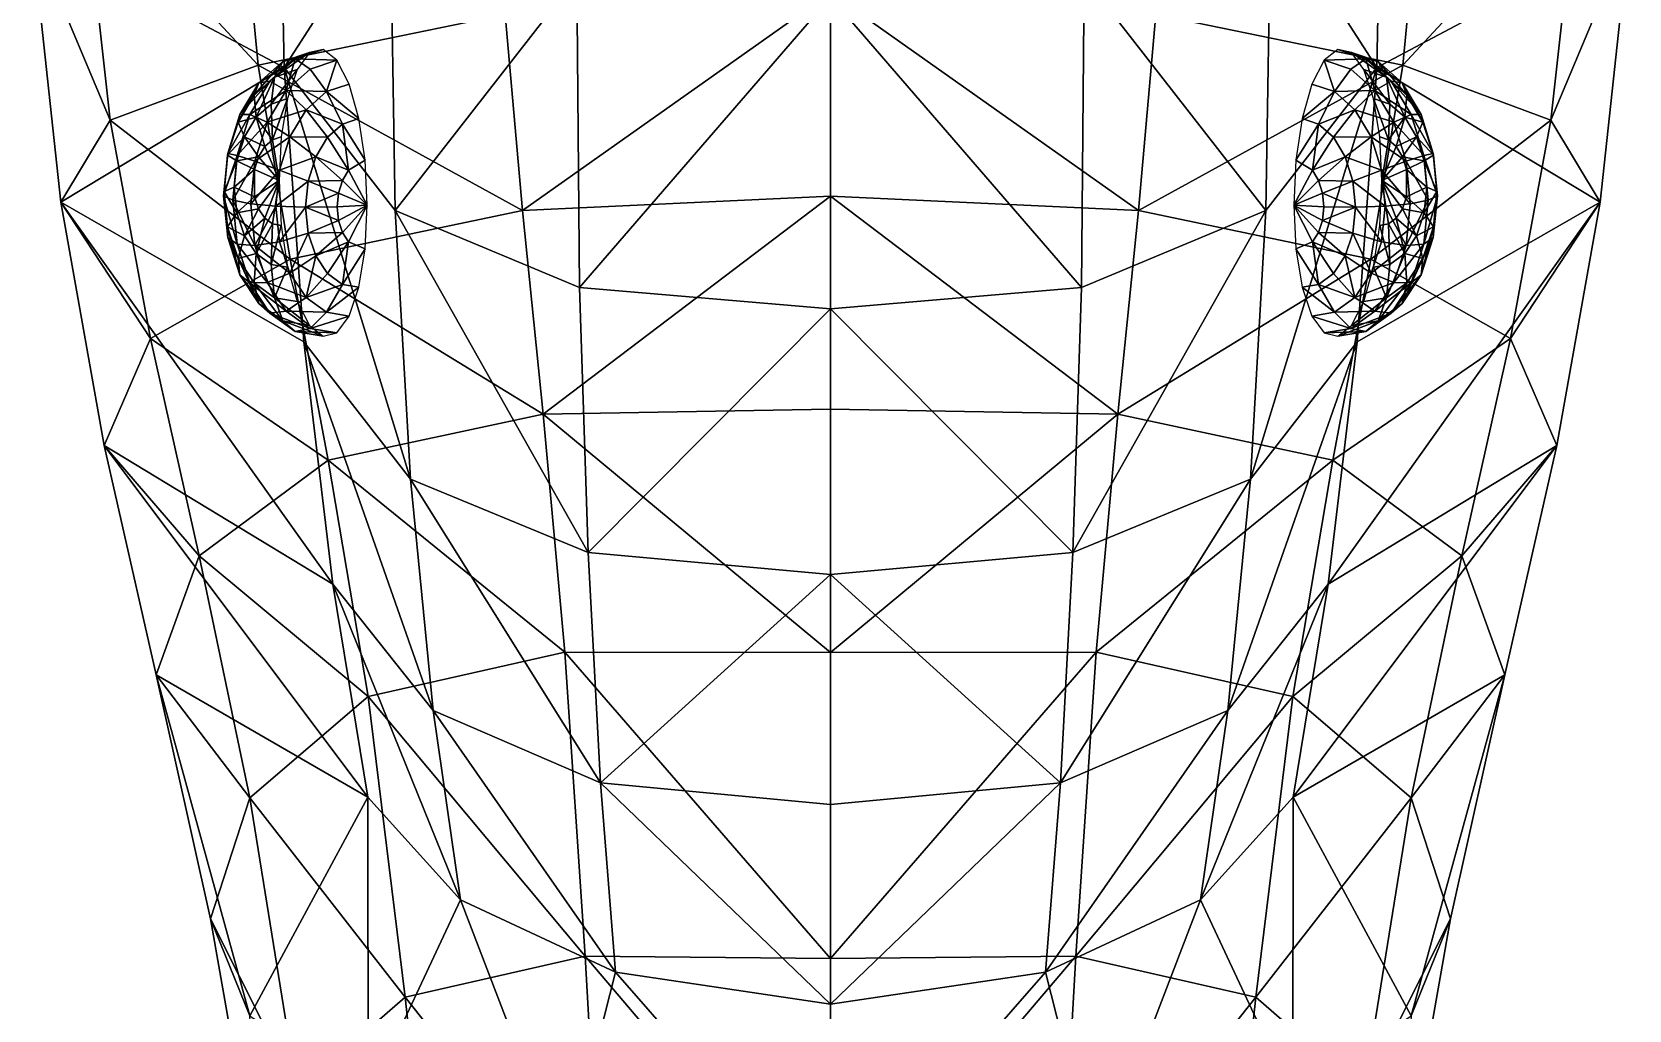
# Model space of a CAD drawing. Extents: x -0.084 to 0.084, y -0.235 to 0.24.
# Drawn here: x -0.0256 to 0.0256, y -0.1809 to -0.1496 of the extents above; entities that cross this region are included whole.
import ezdxf

# ---------------------------------------------------------------- set-up
doc = ezdxf.new("R2010")
doc.units = 0
doc.layers.add('DUCK$LWO', color=1, linetype='CONTINUOUS')

msp = doc.modelspace()

# ---------------------------------------------------------------- linework, layer by layer
at = {"layer": 'DUCK$LWO'}
for points in [[(-0.017485, -0.150692, 0.206564), (-0.017685, -0.140968, 0.20735), (-0.025562, -0.146405, 0.192805)], [(-0.014096, -0.145426, 0.220464), (-0.017685, -0.140968, 0.20735), (-0.017485, -0.150692, 0.206564)], [(0.017685, -0.140968, 0.20735), (0.014096, -0.145426, 0.220464), (0.017485, -0.150692, 0.206564)], [(0.017685, -0.140968, 0.20735), (0.017485, -0.150692, 0.206564), (0.025562, -0.146405, 0.192805)], [(-0.02392, -0.144574, 0.18195), (-0.018995, -0.143574, 0.173022), (-0.018315, -0.150618, 0.173955)], [(-0.010416, -0.148996, 0.169439), (-0.018315, -0.150618, 0.173955), (-0.018995, -0.143574, 0.173022)], [(0.018315, -0.150618, 0.173955), (0.010416, -0.148996, 0.169439), (0.018995, -0.143574, 0.173022)], [(0.018995, -0.143574, 0.173022), (0.02392, -0.144574, 0.18195), (0.018315, -0.150618, 0.173955)], [(-0.02392, -0.144574, 0.18195), (-0.023054, -0.152383, 0.181712), (-0.025562, -0.146405, 0.192805)], [(-0.018315, -0.150618, 0.173955), (-0.023054, -0.152383, 0.181712), (-0.02392, -0.144574, 0.18195)], [(0.023054, -0.152383, 0.181712), (0.018315, -0.150618, 0.173955), (0.02392, -0.144574, 0.18195)], [(0.023054, -0.152383, 0.181712), (0.02392, -0.144574, 0.18195), (0.025562, -0.146405, 0.192805)], [(-0.017485, -0.150692, 0.206564), (-0.013939, -0.155266, 0.218799), (-0.014096, -0.145426, 0.220464)], [(-0.008115, -0.147797, 0.227466), (-0.014096, -0.145426, 0.220464), (-0.013939, -0.155266, 0.218799)], [(0.014096, -0.145426, 0.220464), (0.008115, -0.147797, 0.227466), (0.013939, -0.155266, 0.218799)], [(0.013939, -0.155266, 0.218799), (0.017485, -0.150692, 0.206564), (0.014096, -0.145426, 0.220464)], [(-0.017485, -0.150692, 0.206564), (-0.025562, -0.146405, 0.192805), (-0.024634, -0.155006, 0.191414)], [(-0.023054, -0.152383, 0.181712), (-0.024634, -0.155006, 0.191414), (-0.025562, -0.146405, 0.192805)], [(0.025562, -0.146405, 0.192805), (0.017485, -0.150692, 0.206564), (0.024634, -0.155006, 0.191414)], [(0.024634, -0.155006, 0.191414), (0.023054, -0.152383, 0.181712), (0.025562, -0.146405, 0.192805)], [(-0.00803, -0.157737, 0.225308), (-0.008115, -0.147797, 0.227466), (-0.013939, -0.155266, 0.218799)], [(0, -0.148431, 0.22944), (-0.008115, -0.147797, 0.227466), (-0.00803, -0.157737, 0.225308)], [(0.008115, -0.147797, 0.227466), (0, -0.148431, 0.22944), (0.00803, -0.157737, 0.225308)], [(0.008115, -0.147797, 0.227466), (0.00803, -0.157737, 0.225308), (0.013939, -0.155266, 0.218799)], [(-0.009863, -0.155275, 0.170361), (-0.010416, -0.148996, 0.169439), (0, -0.148291, 0.167903)], [(0, -0.148291, 0.167903), (0, -0.154814, 0.169334), (-0.009863, -0.155275, 0.170361)], [(-0.00803, -0.157737, 0.225308), (0, -0.158419, 0.227133), (0, -0.148431, 0.22944)], [(0, -0.154814, 0.169334), (0, -0.148291, 0.167903), (0.009863, -0.155275, 0.170361)], [(0.010416, -0.148996, 0.169439), (0.009863, -0.155275, 0.170361), (0, -0.148291, 0.167903)], [(0, -0.158419, 0.227133), (0.00803, -0.157737, 0.225308), (0, -0.148431, 0.22944)], [(-0.018315, -0.150618, 0.173955), (-0.010416, -0.148996, 0.169439), (-0.009863, -0.155275, 0.170361)], [(0.010416, -0.148996, 0.169439), (0.018315, -0.150618, 0.173955), (0.009863, -0.155275, 0.170361)], [(-0.016678, -0.150215, 0.205242), (-0.017071, -0.150758, 0.204171), (-0.017795, -0.150997, 0.204721)], [(-0.017528, -0.150497, 0.205888), (-0.016678, -0.150215, 0.205242), (-0.017795, -0.150997, 0.204721)], [(-0.016242, -0.150112, 0.206404), (-0.016678, -0.150215, 0.205242), (-0.017528, -0.150497, 0.205888)], [(-0.017136, -0.15041, 0.207083), (-0.016242, -0.150112, 0.206404), (-0.017528, -0.150497, 0.205888)], [(-0.015806, -0.150459, 0.207542), (-0.016242, -0.150112, 0.206404), (-0.017136, -0.15041, 0.207083)], [(0.016242, -0.150112, 0.206404), (0.015806, -0.150459, 0.207542), (0.017136, -0.15041, 0.207083)], [(0.016678, -0.150215, 0.205242), (0.016242, -0.150112, 0.206404), (0.017528, -0.150497, 0.205888)], [(0.016242, -0.150112, 0.206404), (0.017136, -0.15041, 0.207083), (0.017528, -0.150497, 0.205888)], [(0.017071, -0.150758, 0.204171), (0.016678, -0.150215, 0.205242), (0.017795, -0.150997, 0.204721)], [(0.016678, -0.150215, 0.205242), (0.017528, -0.150497, 0.205888), (0.017795, -0.150997, 0.204721)], [(-0.024634, -0.155006, 0.191414), (-0.016862, -0.15947, 0.204091), (-0.017485, -0.150692, 0.206564)], [(-0.023054, -0.152383, 0.181712), (-0.018315, -0.150618, 0.173955), (-0.0173, -0.15683, 0.173994)], [(-0.017528, -0.150497, 0.205888), (-0.017795, -0.150997, 0.204721), (-0.018447, -0.151577, 0.205198)], [(-0.018295, -0.151179, 0.206449), (-0.017528, -0.150497, 0.205888), (-0.018447, -0.151577, 0.205198)], [(-0.009863, -0.155275, 0.170361), (-0.0173, -0.15683, 0.173994), (-0.018315, -0.150618, 0.173955)], [(-0.017136, -0.15041, 0.207083), (-0.017528, -0.150497, 0.205888), (-0.018295, -0.151179, 0.206449)], [(-0.017943, -0.151127, 0.207673), (-0.017136, -0.15041, 0.207083), (-0.018295, -0.151179, 0.206449)], [(-0.017136, -0.15041, 0.207083), (-0.017943, -0.151127, 0.207673), (-0.017423, -0.151426, 0.20875)], [(-0.017071, -0.150758, 0.204171), (-0.017383, -0.151688, 0.203295), (-0.017909, -0.151861, 0.203694)], [(-0.017795, -0.150997, 0.204721), (-0.017071, -0.150758, 0.204171), (-0.017909, -0.151861, 0.203694)], [(-0.013449, -0.16387, 0.215347), (-0.013939, -0.155266, 0.218799), (-0.017485, -0.150692, 0.206564)], [(-0.017485, -0.150692, 0.206564), (-0.016862, -0.15947, 0.204091), (-0.013449, -0.16387, 0.215347)], [(-0.017423, -0.151426, 0.20875), (-0.016656, -0.150743, 0.208189), (-0.017136, -0.15041, 0.207083)], [(-0.016136, -0.151464, 0.209096), (-0.016656, -0.150743, 0.208189), (-0.017423, -0.151426, 0.20875)], [(-0.016656, -0.150743, 0.208189), (-0.015806, -0.150459, 0.207542), (-0.017136, -0.15041, 0.207083)], [(-0.015806, -0.150459, 0.207542), (-0.016656, -0.150743, 0.208189), (-0.016136, -0.151464, 0.209096)], [(-0.016136, -0.151464, 0.209096), (-0.015412, -0.151222, 0.208546), (-0.015806, -0.150459, 0.207542)], [(0.0173, -0.15683, 0.173994), (0.009863, -0.155275, 0.170361), (0.018315, -0.150618, 0.173955)], [(0.013939, -0.155266, 0.218799), (0.013449, -0.16387, 0.215347), (0.017485, -0.150692, 0.206564)], [(0.016862, -0.15947, 0.204091), (0.017485, -0.150692, 0.206564), (0.013449, -0.16387, 0.215347)], [(0.015412, -0.151222, 0.208546), (0.016136, -0.151464, 0.209096), (0.015806, -0.150459, 0.207542)], [(0.015806, -0.150459, 0.207542), (0.016656, -0.150743, 0.208189), (0.017136, -0.15041, 0.207083)], [(0.016656, -0.150743, 0.208189), (0.015806, -0.150459, 0.207542), (0.016136, -0.151464, 0.209096)], [(0.016656, -0.150743, 0.208189), (0.016136, -0.151464, 0.209096), (0.017423, -0.151426, 0.20875)], [(0.016656, -0.150743, 0.208189), (0.017423, -0.151426, 0.20875), (0.017136, -0.15041, 0.207083)], [(0.016862, -0.15947, 0.204091), (0.024634, -0.155006, 0.191414), (0.017485, -0.150692, 0.206564)], [(0.017383, -0.151688, 0.203295), (0.017071, -0.150758, 0.204171), (0.017909, -0.151861, 0.203694)], [(0.017071, -0.150758, 0.204171), (0.017795, -0.150997, 0.204721), (0.017909, -0.151861, 0.203694)], [(0.017528, -0.150497, 0.205888), (0.017136, -0.15041, 0.207083), (0.018295, -0.151179, 0.206449)], [(0.017136, -0.15041, 0.207083), (0.017943, -0.151127, 0.207673), (0.018295, -0.151179, 0.206449)], [(0.017943, -0.151127, 0.207673), (0.017136, -0.15041, 0.207083), (0.017423, -0.151426, 0.20875)], [(0.018315, -0.150618, 0.173955), (0.023054, -0.152383, 0.181712), (0.0173, -0.15683, 0.173994)], [(0.017795, -0.150997, 0.204721), (0.017528, -0.150497, 0.205888), (0.018447, -0.151577, 0.205198)], [(0.017528, -0.150497, 0.205888), (0.018295, -0.151179, 0.206449), (0.018447, -0.151577, 0.205198)], [(-0.018295, -0.151179, 0.206449), (-0.018447, -0.151577, 0.205198), (-0.018965, -0.152439, 0.205556)], [(-0.018904, -0.152193, 0.20687), (-0.018295, -0.151179, 0.206449), (-0.018965, -0.152439, 0.205556)], [(-0.017943, -0.151127, 0.207673), (-0.018295, -0.151179, 0.206449), (-0.018904, -0.152193, 0.20687)], [(-0.018583, -0.152195, 0.208116), (-0.017943, -0.151127, 0.207673), (-0.018904, -0.152193, 0.20687)], [(-0.017423, -0.151426, 0.20875), (-0.017943, -0.151127, 0.207673), (-0.018583, -0.152195, 0.208116)], [(-0.018447, -0.151577, 0.205198), (-0.017795, -0.150997, 0.204721), (-0.018383, -0.152282, 0.204041)], [(-0.017795, -0.150997, 0.204721), (-0.017909, -0.151861, 0.203694), (-0.018383, -0.152282, 0.204041)], [(-0.0151, -0.152326, 0.209318), (-0.015412, -0.151222, 0.208546), (-0.016136, -0.151464, 0.209096)], [(0.015412, -0.151222, 0.208546), (0.0151, -0.152326, 0.209318), (0.016136, -0.151464, 0.209096)], [(0.017943, -0.151127, 0.207673), (0.017423, -0.151426, 0.20875), (0.018583, -0.152195, 0.208116)], [(0.017909, -0.151861, 0.203694), (0.017795, -0.150997, 0.204721), (0.018383, -0.152282, 0.204041)], [(0.017795, -0.150997, 0.204721), (0.018447, -0.151577, 0.205198), (0.018383, -0.152282, 0.204041)], [(0.018295, -0.151179, 0.206449), (0.017943, -0.151127, 0.207673), (0.018904, -0.152193, 0.20687)], [(0.017943, -0.151127, 0.207673), (0.018583, -0.152195, 0.208116), (0.018904, -0.152193, 0.20687)], [(0.018447, -0.151577, 0.205198), (0.018295, -0.151179, 0.206449), (0.018965, -0.152439, 0.205556)], [(0.018295, -0.151179, 0.206449), (0.018904, -0.152193, 0.20687), (0.018965, -0.152439, 0.205556)], [(-0.018965, -0.152439, 0.205556), (-0.018447, -0.151577, 0.205198), (-0.018383, -0.152282, 0.204041)], [(-0.018032, -0.152442, 0.209171), (-0.017423, -0.151426, 0.20875), (-0.018583, -0.152195, 0.208116)], [(-0.016788, -0.152046, 0.209573), (-0.017423, -0.151426, 0.20875), (-0.018032, -0.152442, 0.209171)], [(-0.017909, -0.151861, 0.203694), (-0.017383, -0.151688, 0.203295), (-0.01786, -0.153003, 0.20291)], [(-0.017383, -0.151688, 0.203295), (-0.017584, -0.152912, 0.2027), (-0.01786, -0.153003, 0.20291)], [(-0.016788, -0.152046, 0.209573), (-0.016136, -0.151464, 0.209096), (-0.017423, -0.151426, 0.20875)], [(-0.015626, -0.152502, 0.209717), (-0.016136, -0.151464, 0.209096), (-0.016788, -0.152046, 0.209573)], [(-0.015626, -0.152502, 0.209717), (-0.0151, -0.152326, 0.209318), (-0.016136, -0.151464, 0.209096)], [(0.0151, -0.152326, 0.209318), (0.015626, -0.152502, 0.209717), (0.016136, -0.151464, 0.209096)], [(0.016136, -0.151464, 0.209096), (0.015626, -0.152502, 0.209717), (0.016788, -0.152046, 0.209573)], [(0.016136, -0.151464, 0.209096), (0.016788, -0.152046, 0.209573), (0.017423, -0.151426, 0.20875)], [(0.017423, -0.151426, 0.20875), (0.016788, -0.152046, 0.209573), (0.018032, -0.152442, 0.209171)], [(0.017584, -0.152912, 0.2027), (0.017383, -0.151688, 0.203295), (0.01786, -0.153003, 0.20291)], [(0.017383, -0.151688, 0.203295), (0.017909, -0.151861, 0.203694), (0.01786, -0.153003, 0.20291)], [(0.017423, -0.151426, 0.20875), (0.018032, -0.152442, 0.209171), (0.018583, -0.152195, 0.208116)], [(0.018447, -0.151577, 0.205198), (0.018965, -0.152439, 0.205556), (0.018383, -0.152282, 0.204041)], [(-0.018904, -0.152193, 0.20687), (-0.018965, -0.152439, 0.205556), (-0.019298, -0.153501, 0.20576)], [(-0.019295, -0.153442, 0.20711), (-0.018904, -0.152193, 0.20687), (-0.019298, -0.153501, 0.20576)], [(-0.018583, -0.152195, 0.208116), (-0.018904, -0.152193, 0.20687), (-0.019295, -0.153442, 0.20711)], [(-0.018994, -0.153508, 0.208368), (-0.018583, -0.152195, 0.208116), (-0.019295, -0.153442, 0.20711)], [(-0.018032, -0.152442, 0.209171), (-0.018583, -0.152195, 0.208116), (-0.018994, -0.153508, 0.208368)], [(-0.018383, -0.152282, 0.204041), (-0.018759, -0.152908, 0.204301), (-0.018965, -0.152439, 0.205556)], [(-0.018759, -0.152908, 0.204301), (-0.018383, -0.152282, 0.204041), (-0.01811, -0.153224, 0.203093)], [(-0.018383, -0.152282, 0.204041), (-0.017909, -0.151861, 0.203694), (-0.01786, -0.153003, 0.20291)], [(-0.01786, -0.153003, 0.20291), (-0.01811, -0.153224, 0.203093), (-0.018383, -0.152282, 0.204041)], [(-0.017306, -0.152911, 0.209931), (-0.016788, -0.152046, 0.209573), (-0.018032, -0.152442, 0.209171)], [(-0.0161, -0.152926, 0.210064), (-0.016788, -0.152046, 0.209573), (-0.017306, -0.152911, 0.209931)], [(-0.0161, -0.152926, 0.210064), (-0.015626, -0.152502, 0.209717), (-0.016788, -0.152046, 0.209573)], [(-0.014899, -0.153662, 0.20978), (-0.0151, -0.152326, 0.209318), (-0.015626, -0.152502, 0.209717)], [(0.0151, -0.152326, 0.209318), (0.014899, -0.153662, 0.20978), (0.015626, -0.152502, 0.209717)], [(0.015626, -0.152502, 0.209717), (0.0161, -0.152926, 0.210064), (0.016788, -0.152046, 0.209573)], [(0.016788, -0.152046, 0.209573), (0.0161, -0.152926, 0.210064), (0.017306, -0.152911, 0.209931)], [(0.016788, -0.152046, 0.209573), (0.017306, -0.152911, 0.209931), (0.018032, -0.152442, 0.209171)], [(0.017909, -0.151861, 0.203694), (0.018383, -0.152282, 0.204041), (0.01786, -0.153003, 0.20291)], [(0.01811, -0.153224, 0.203093), (0.01786, -0.153003, 0.20291), (0.018383, -0.152282, 0.204041)], [(0.018583, -0.152195, 0.208116), (0.018032, -0.152442, 0.209171), (0.018994, -0.153508, 0.208368)], [(0.018383, -0.152282, 0.204041), (0.018759, -0.152908, 0.204301), (0.01811, -0.153224, 0.203093)], [(0.018759, -0.152908, 0.204301), (0.018383, -0.152282, 0.204041), (0.018965, -0.152439, 0.205556)], [(0.018904, -0.152193, 0.20687), (0.018583, -0.152195, 0.208116), (0.019295, -0.153442, 0.20711)], [(0.018583, -0.152195, 0.208116), (0.018994, -0.153508, 0.208368), (0.019295, -0.153442, 0.20711)], [(0.018965, -0.152439, 0.205556), (0.018904, -0.152193, 0.20687), (0.019298, -0.153501, 0.20576)], [(0.018904, -0.152193, 0.20687), (0.019295, -0.153442, 0.20711), (0.019298, -0.153501, 0.20576)], [(-0.024634, -0.155006, 0.191414), (-0.023054, -0.152383, 0.181712), (-0.021763, -0.159372, 0.180371)], [(-0.021763, -0.159372, 0.180371), (-0.023054, -0.152383, 0.181712), (-0.0173, -0.15683, 0.173994)], [(-0.019298, -0.153501, 0.20576), (-0.018965, -0.152439, 0.205556), (-0.018759, -0.152908, 0.204301)], [(-0.018423, -0.153691, 0.20941), (-0.018032, -0.152442, 0.209171), (-0.018994, -0.153508, 0.208368)], [(-0.017306, -0.152911, 0.209931), (-0.018032, -0.152442, 0.209171), (-0.018423, -0.153691, 0.20941)], [(-0.015425, -0.153978, 0.210173), (-0.015626, -0.152502, 0.209717), (-0.0161, -0.152926, 0.210064)], [(-0.015425, -0.153978, 0.210173), (-0.014899, -0.153662, 0.20978), (-0.015626, -0.152502, 0.209717)], [(0.014899, -0.153662, 0.20978), (0.015425, -0.153978, 0.210173), (0.015626, -0.152502, 0.209717)], [(0.015626, -0.152502, 0.209717), (0.015425, -0.153978, 0.210173), (0.0161, -0.152926, 0.210064)], [(0.023054, -0.152383, 0.181712), (0.021763, -0.159372, 0.180371), (0.0173, -0.15683, 0.173994)], [(0.018032, -0.152442, 0.209171), (0.017306, -0.152911, 0.209931), (0.018423, -0.153691, 0.20941)], [(0.018032, -0.152442, 0.209171), (0.018423, -0.153691, 0.20941), (0.018994, -0.153508, 0.208368)], [(0.018965, -0.152439, 0.205556), (0.019298, -0.153501, 0.20576), (0.018759, -0.152908, 0.204301)], [(0.023054, -0.152383, 0.181712), (0.024634, -0.155006, 0.191414), (0.021763, -0.159372, 0.180371)], [(-0.018759, -0.152908, 0.204301), (-0.019001, -0.153679, 0.20445), (-0.019298, -0.153501, 0.20576)], [(-0.019001, -0.153679, 0.20445), (-0.018759, -0.152908, 0.204301), (-0.018307, -0.153554, 0.203229)], [(-0.01811, -0.153224, 0.203093), (-0.018307, -0.153554, 0.203229), (-0.018759, -0.152908, 0.204301)], [(-0.017639, -0.153974, 0.210135), (-0.017306, -0.152911, 0.209931), (-0.018423, -0.153691, 0.20941)], [(-0.018307, -0.153554, 0.203229), (-0.01811, -0.153224, 0.203093), (-0.017653, -0.154312, 0.202445)], [(-0.01811, -0.153224, 0.203093), (-0.01786, -0.153003, 0.20291), (-0.017653, -0.154312, 0.202445)], [(-0.01786, -0.153003, 0.20291), (-0.017584, -0.152912, 0.2027), (-0.017653, -0.154312, 0.202445)], [(-0.016476, -0.153554, 0.210324), (-0.017306, -0.152911, 0.209931), (-0.017639, -0.153974, 0.210135)], [(-0.016476, -0.153554, 0.210324), (-0.0161, -0.152926, 0.210064), (-0.017306, -0.152911, 0.209931)], [(-0.015425, -0.153978, 0.210173), (-0.0161, -0.152926, 0.210064), (-0.016476, -0.153554, 0.210324)], [(0.0161, -0.152926, 0.210064), (0.015425, -0.153978, 0.210173), (0.016476, -0.153554, 0.210324)], [(0.0161, -0.152926, 0.210064), (0.016476, -0.153554, 0.210324), (0.017306, -0.152911, 0.209931)], [(0.017306, -0.152911, 0.209931), (0.016476, -0.153554, 0.210324), (0.017639, -0.153974, 0.210135)], [(0.017306, -0.152911, 0.209931), (0.017639, -0.153974, 0.210135), (0.018423, -0.153691, 0.20941)], [(0.017584, -0.152912, 0.2027), (0.01786, -0.153003, 0.20291), (0.017653, -0.154312, 0.202445)], [(0.01786, -0.153003, 0.20291), (0.01811, -0.153224, 0.203093), (0.017653, -0.154312, 0.202445)], [(0.01811, -0.153224, 0.203093), (0.018307, -0.153554, 0.203229), (0.017653, -0.154312, 0.202445)], [(0.018307, -0.153554, 0.203229), (0.01811, -0.153224, 0.203093), (0.018759, -0.152908, 0.204301)], [(0.018759, -0.152908, 0.204301), (0.019001, -0.153679, 0.20445), (0.018307, -0.153554, 0.203229)], [(0.019001, -0.153679, 0.20445), (0.018759, -0.152908, 0.204301), (0.019298, -0.153501, 0.20576)], [(-0.01943, -0.154801, 0.207145), (-0.019295, -0.153442, 0.20711), (-0.019412, -0.154657, 0.205789)], [(-0.018994, -0.153508, 0.208368), (-0.019295, -0.153442, 0.20711), (-0.01943, -0.154801, 0.207145)], [(-0.019135, -0.154938, 0.208404), (-0.018994, -0.153508, 0.208368), (-0.01943, -0.154801, 0.207145)], [(-0.019295, -0.153442, 0.20711), (-0.019298, -0.153501, 0.20576), (-0.019412, -0.154657, 0.205789)], [(-0.019412, -0.154657, 0.205789), (-0.019298, -0.153501, 0.20576), (-0.019001, -0.153679, 0.20445)], [(-0.019001, -0.153679, 0.20445), (-0.019084, -0.15452, 0.204471), (-0.019412, -0.154657, 0.205789)], [(-0.018423, -0.153691, 0.20941), (-0.018994, -0.153508, 0.208368), (-0.019135, -0.154938, 0.208404)], [(-0.018558, -0.155052, 0.209445), (-0.018423, -0.153691, 0.20941), (-0.019135, -0.154938, 0.208404)], [(-0.019084, -0.15452, 0.204471), (-0.019001, -0.153679, 0.20445), (-0.018434, -0.153959, 0.203307)], [(-0.018307, -0.153554, 0.203229), (-0.018434, -0.153959, 0.203307), (-0.019001, -0.153679, 0.20445)], [(-0.017639, -0.153974, 0.210135), (-0.018423, -0.153691, 0.20941), (-0.018558, -0.155052, 0.209445)], [(-0.018434, -0.153959, 0.203307), (-0.018307, -0.153554, 0.203229), (-0.017653, -0.154312, 0.202445)], [(-0.016717, -0.154327, 0.210472), (-0.016476, -0.153554, 0.210324), (-0.017639, -0.153974, 0.210135)], [(-0.015623, -0.154309, 0.210309), (-0.016476, -0.153554, 0.210324), (-0.016717, -0.154327, 0.210472)], [(-0.015623, -0.154309, 0.210309), (-0.015425, -0.153978, 0.210173), (-0.016476, -0.153554, 0.210324)], [(-0.014899, -0.153662, 0.20978), (-0.015425, -0.153978, 0.210173), (-0.01483, -0.155101, 0.20989)], [(0.015425, -0.153978, 0.210173), (0.014899, -0.153662, 0.20978), (0.01483, -0.155101, 0.20989)], [(0.015425, -0.153978, 0.210173), (0.015623, -0.154309, 0.210309), (0.016476, -0.153554, 0.210324)], [(0.016476, -0.153554, 0.210324), (0.015623, -0.154309, 0.210309), (0.016717, -0.154327, 0.210472)], [(0.016476, -0.153554, 0.210324), (0.016717, -0.154327, 0.210472), (0.017639, -0.153974, 0.210135)], [(0.018423, -0.153691, 0.20941), (0.017639, -0.153974, 0.210135), (0.018558, -0.155052, 0.209445)], [(0.018307, -0.153554, 0.203229), (0.018434, -0.153959, 0.203307), (0.017653, -0.154312, 0.202445)], [(0.018434, -0.153959, 0.203307), (0.018307, -0.153554, 0.203229), (0.019001, -0.153679, 0.20445)], [(0.018994, -0.153508, 0.208368), (0.018423, -0.153691, 0.20941), (0.019135, -0.154938, 0.208404)], [(0.018423, -0.153691, 0.20941), (0.018558, -0.155052, 0.209445), (0.019135, -0.154938, 0.208404)], [(0.019001, -0.153679, 0.20445), (0.019084, -0.15452, 0.204471), (0.018434, -0.153959, 0.203307)], [(0.019295, -0.153442, 0.20711), (0.018994, -0.153508, 0.208368), (0.01943, -0.154801, 0.207145)], [(0.018994, -0.153508, 0.208368), (0.019135, -0.154938, 0.208404), (0.01943, -0.154801, 0.207145)], [(0.019298, -0.153501, 0.20576), (0.019412, -0.154657, 0.205789), (0.019001, -0.153679, 0.20445)], [(0.019084, -0.15452, 0.204471), (0.019001, -0.153679, 0.20445), (0.019412, -0.154657, 0.205789)], [(0.019298, -0.153501, 0.20576), (0.019295, -0.153442, 0.20711), (0.019412, -0.154657, 0.205789)], [(0.019295, -0.153442, 0.20711), (0.01943, -0.154801, 0.207145), (0.019412, -0.154657, 0.205789)], [(-0.018434, -0.153959, 0.203307), (-0.018434, -0.154836, 0.203262), (-0.019084, -0.15452, 0.204471)], [(-0.017753, -0.155131, 0.210165), (-0.017639, -0.153974, 0.210135), (-0.018558, -0.155052, 0.209445)], [(-0.018434, -0.154836, 0.203262), (-0.018434, -0.153959, 0.203307), (-0.017653, -0.154312, 0.202445)], [(-0.018307, -0.155222, 0.203144), (-0.018434, -0.154836, 0.203262), (-0.017653, -0.154312, 0.202445)], [(-0.01811, -0.15552, 0.202974), (-0.018307, -0.155222, 0.203144), (-0.017653, -0.154312, 0.202445)], [(-0.01786, -0.155702, 0.202771), (-0.01811, -0.15552, 0.202974), (-0.017653, -0.154312, 0.202445)], [(-0.017584, -0.15575, 0.202554), (-0.01786, -0.155702, 0.202771), (-0.017653, -0.154312, 0.202445)], [(-0.016717, -0.154327, 0.210472), (-0.017639, -0.153974, 0.210135), (-0.017753, -0.155131, 0.210165)], [(-0.016801, -0.155168, 0.210493), (-0.016717, -0.154327, 0.210472), (-0.017753, -0.155131, 0.210165)], [(-0.01575, -0.154715, 0.210387), (-0.016717, -0.154327, 0.210472), (-0.016801, -0.155168, 0.210493)], [(-0.01575, -0.154715, 0.210387), (-0.015623, -0.154309, 0.210309), (-0.016717, -0.154327, 0.210472)], [(-0.015623, -0.154309, 0.210309), (-0.01575, -0.154715, 0.210387), (-0.01483, -0.155101, 0.20989)], [(-0.015425, -0.153978, 0.210173), (-0.015623, -0.154309, 0.210309), (-0.01483, -0.155101, 0.20989)], [(0.015623, -0.154309, 0.210309), (0.015425, -0.153978, 0.210173), (0.01483, -0.155101, 0.20989)], [(0.01575, -0.154715, 0.210387), (0.015623, -0.154309, 0.210309), (0.01483, -0.155101, 0.20989)], [(0.015623, -0.154309, 0.210309), (0.01575, -0.154715, 0.210387), (0.016717, -0.154327, 0.210472)], [(0.016717, -0.154327, 0.210472), (0.01575, -0.154715, 0.210387), (0.016801, -0.155168, 0.210493)], [(0.017639, -0.153974, 0.210135), (0.016717, -0.154327, 0.210472), (0.017753, -0.155131, 0.210165)], [(0.016717, -0.154327, 0.210472), (0.016801, -0.155168, 0.210493), (0.017753, -0.155131, 0.210165)], [(0.01786, -0.155702, 0.202771), (0.017584, -0.15575, 0.202554), (0.017653, -0.154312, 0.202445)], [(0.017639, -0.153974, 0.210135), (0.017753, -0.155131, 0.210165), (0.018558, -0.155052, 0.209445)], [(0.018434, -0.153959, 0.203307), (0.018434, -0.154836, 0.203262), (0.017653, -0.154312, 0.202445)], [(0.018434, -0.154836, 0.203262), (0.018307, -0.155222, 0.203144), (0.017653, -0.154312, 0.202445)], [(0.018307, -0.155222, 0.203144), (0.01811, -0.15552, 0.202974), (0.017653, -0.154312, 0.202445)], [(0.01811, -0.15552, 0.202974), (0.01786, -0.155702, 0.202771), (0.017653, -0.154312, 0.202445)], [(0.018434, -0.154836, 0.203262), (0.018434, -0.153959, 0.203307), (0.019084, -0.15452, 0.204471)], [(-0.01943, -0.154801, 0.207145), (-0.019412, -0.154657, 0.205789), (-0.019298, -0.155796, 0.205642)], [(-0.019295, -0.15614, 0.206971), (-0.01943, -0.154801, 0.207145), (-0.019298, -0.155796, 0.205642)], [(-0.01943, -0.154801, 0.207145), (-0.019295, -0.15614, 0.206971), (-0.018994, -0.156345, 0.208222)], [(-0.018994, -0.156345, 0.208222), (-0.019135, -0.154938, 0.208404), (-0.01943, -0.154801, 0.207145)], [(-0.019412, -0.154657, 0.205789), (-0.019084, -0.15452, 0.204471), (-0.019001, -0.155347, 0.204364)], [(-0.019298, -0.155796, 0.205642), (-0.019412, -0.154657, 0.205789), (-0.019001, -0.155347, 0.204364)], [(-0.019001, -0.155347, 0.204364), (-0.019084, -0.15452, 0.204471), (-0.018434, -0.154836, 0.203262)], [(-0.019001, -0.155347, 0.204364), (-0.018434, -0.154836, 0.203262), (-0.018307, -0.155222, 0.203144)], [(-0.015794, -0.155157, 0.210398), (-0.01575, -0.154715, 0.210387), (-0.016801, -0.155168, 0.210493)], [(-0.01575, -0.154715, 0.210387), (-0.015794, -0.155157, 0.210398), (-0.01483, -0.155101, 0.20989)], [(-0.009197, -0.161793, 0.17039), (-0.009863, -0.155275, 0.170361), (0, -0.154814, 0.169334)], [(0, -0.161626, 0.169951), (-0.009197, -0.161793, 0.17039), (0, -0.154814, 0.169334)], [(0.009863, -0.155275, 0.170361), (0.009197, -0.161793, 0.17039), (0, -0.154814, 0.169334)], [(0.009197, -0.161793, 0.17039), (0, -0.161626, 0.169951), (0, -0.154814, 0.169334)], [(0.015794, -0.155157, 0.210398), (0.01575, -0.154715, 0.210387), (0.01483, -0.155101, 0.20989)], [(0.01575, -0.154715, 0.210387), (0.015794, -0.155157, 0.210398), (0.016801, -0.155168, 0.210493)], [(0.018434, -0.154836, 0.203262), (0.019001, -0.155347, 0.204364), (0.018307, -0.155222, 0.203144)], [(0.019084, -0.15452, 0.204471), (0.019001, -0.155347, 0.204364), (0.018434, -0.154836, 0.203262)], [(0.019295, -0.15614, 0.206971), (0.01943, -0.154801, 0.207145), (0.018994, -0.156345, 0.208222)], [(0.019135, -0.154938, 0.208404), (0.018994, -0.156345, 0.208222), (0.01943, -0.154801, 0.207145)], [(0.019084, -0.15452, 0.204471), (0.019412, -0.154657, 0.205789), (0.019001, -0.155347, 0.204364)], [(0.019412, -0.154657, 0.205789), (0.019298, -0.155796, 0.205642), (0.019001, -0.155347, 0.204364)], [(0.01943, -0.154801, 0.207145), (0.019295, -0.15614, 0.206971), (0.019298, -0.155796, 0.205642)], [(0.019412, -0.154657, 0.205789), (0.01943, -0.154801, 0.207145), (0.019298, -0.155796, 0.205642)], [(-0.024634, -0.155006, 0.191414), (-0.02325, -0.162797, 0.188533), (-0.015932, -0.167235, 0.199312)], [(-0.015932, -0.167235, 0.199312), (-0.016862, -0.15947, 0.204091), (-0.024634, -0.155006, 0.191414)], [(-0.021763, -0.159372, 0.180371), (-0.02325, -0.162797, 0.188533), (-0.024634, -0.155006, 0.191414)], [(-0.019298, -0.155796, 0.205642), (-0.019001, -0.155347, 0.204364), (-0.018759, -0.15608, 0.204138)], [(-0.019135, -0.154938, 0.208404), (-0.018994, -0.156345, 0.208222), (-0.018423, -0.15639, 0.209271)], [(-0.018423, -0.15639, 0.209271), (-0.018558, -0.155052, 0.209445), (-0.019135, -0.154938, 0.208404)], [(-0.018759, -0.15608, 0.204138), (-0.019001, -0.155347, 0.204364), (-0.018307, -0.155222, 0.203144)], [(-0.018759, -0.15608, 0.204138), (-0.018307, -0.155222, 0.203144), (-0.01811, -0.15552, 0.202974)], [(-0.017753, -0.155131, 0.210165), (-0.018558, -0.155052, 0.209445), (-0.018423, -0.15639, 0.209271)], [(-0.017639, -0.156269, 0.210017), (-0.017753, -0.155131, 0.210165), (-0.018423, -0.15639, 0.209271)], [(-0.016801, -0.155168, 0.210493), (-0.017753, -0.155131, 0.210165), (-0.017639, -0.156269, 0.210017)], [(-0.016717, -0.155995, 0.210386), (-0.016801, -0.155168, 0.210493), (-0.017639, -0.156269, 0.210017)], [(-0.009863, -0.155275, 0.170361), (-0.009197, -0.161793, 0.17039), (-0.0173, -0.15683, 0.173994)], [(-0.01575, -0.155592, 0.210342), (-0.015794, -0.155157, 0.210398), (-0.016801, -0.155168, 0.210493)], [(-0.016801, -0.155168, 0.210493), (-0.016717, -0.155995, 0.210386), (-0.01575, -0.155592, 0.210342)], [(-0.015794, -0.155157, 0.210398), (-0.01575, -0.155592, 0.210342), (-0.01483, -0.155101, 0.20989)], [(-0.01575, -0.155592, 0.210342), (-0.015623, -0.155976, 0.210224), (-0.01483, -0.155101, 0.20989)], [(-0.015623, -0.155976, 0.210224), (-0.015425, -0.156273, 0.210055), (-0.01483, -0.155101, 0.20989)], [(-0.015425, -0.156273, 0.210055), (-0.014899, -0.1565, 0.209634), (-0.01483, -0.155101, 0.20989)], [(-0.007762, -0.166224, 0.221155), (-0.00803, -0.157737, 0.225308), (-0.013939, -0.155266, 0.218799)], [(-0.013449, -0.16387, 0.215347), (-0.007762, -0.166224, 0.221155), (-0.013939, -0.155266, 0.218799)], [(0.00803, -0.157737, 0.225308), (0.007762, -0.166224, 0.221155), (0.013939, -0.155266, 0.218799)], [(0.007762, -0.166224, 0.221155), (0.013449, -0.16387, 0.215347), (0.013939, -0.155266, 0.218799)], [(0.009197, -0.161793, 0.17039), (0.009863, -0.155275, 0.170361), (0.0173, -0.15683, 0.173994)], [(0.01575, -0.155592, 0.210342), (0.015794, -0.155157, 0.210398), (0.01483, -0.155101, 0.20989)], [(0.015623, -0.155976, 0.210224), (0.01575, -0.155592, 0.210342), (0.01483, -0.155101, 0.20989)], [(0.015425, -0.156273, 0.210055), (0.015623, -0.155976, 0.210224), (0.01483, -0.155101, 0.20989)], [(0.014899, -0.1565, 0.209634), (0.015425, -0.156273, 0.210055), (0.01483, -0.155101, 0.20989)], [(0.015794, -0.155157, 0.210398), (0.01575, -0.155592, 0.210342), (0.016801, -0.155168, 0.210493)], [(0.016717, -0.155995, 0.210386), (0.016801, -0.155168, 0.210493), (0.01575, -0.155592, 0.210342)], [(0.02325, -0.162797, 0.188533), (0.024634, -0.155006, 0.191414), (0.015932, -0.167235, 0.199312)], [(0.016862, -0.15947, 0.204091), (0.015932, -0.167235, 0.199312), (0.024634, -0.155006, 0.191414)], [(0.016801, -0.155168, 0.210493), (0.016717, -0.155995, 0.210386), (0.017639, -0.156269, 0.210017)], [(0.017753, -0.155131, 0.210165), (0.016801, -0.155168, 0.210493), (0.017639, -0.156269, 0.210017)], [(0.017753, -0.155131, 0.210165), (0.017639, -0.156269, 0.210017), (0.018423, -0.15639, 0.209271)], [(0.018558, -0.155052, 0.209445), (0.017753, -0.155131, 0.210165), (0.018423, -0.15639, 0.209271)], [(0.018307, -0.155222, 0.203144), (0.018759, -0.15608, 0.204138), (0.01811, -0.15552, 0.202974)], [(0.019001, -0.155347, 0.204364), (0.018759, -0.15608, 0.204138), (0.018307, -0.155222, 0.203144)], [(0.018994, -0.156345, 0.208222), (0.019135, -0.154938, 0.208404), (0.018423, -0.15639, 0.209271)], [(0.018558, -0.155052, 0.209445), (0.018423, -0.15639, 0.209271), (0.019135, -0.154938, 0.208404)], [(0.019001, -0.155347, 0.204364), (0.019298, -0.155796, 0.205642), (0.018759, -0.15608, 0.204138)], [(0.02325, -0.162797, 0.188533), (0.021763, -0.159372, 0.180371), (0.024634, -0.155006, 0.191414)], [(-0.018965, -0.156805, 0.205331), (-0.019298, -0.155796, 0.205642), (-0.018759, -0.15608, 0.204138)], [(-0.019298, -0.155796, 0.205642), (-0.018965, -0.156805, 0.205331), (-0.018904, -0.157326, 0.206606)], [(-0.018904, -0.157326, 0.206606), (-0.019295, -0.15614, 0.206971), (-0.019298, -0.155796, 0.205642)], [(-0.018383, -0.156648, 0.203816), (-0.018759, -0.15608, 0.204138), (-0.01811, -0.15552, 0.202974)], [(-0.018383, -0.156648, 0.203816), (-0.01811, -0.15552, 0.202974), (-0.01786, -0.155702, 0.202771)], [(-0.017909, -0.156994, 0.20343), (-0.018383, -0.156648, 0.203816), (-0.01786, -0.155702, 0.202771)], [(-0.017909, -0.156994, 0.20343), (-0.01786, -0.155702, 0.202771), (-0.017584, -0.15575, 0.202554)], [(-0.017383, -0.157085, 0.203017), (-0.017909, -0.156994, 0.20343), (-0.017584, -0.15575, 0.202554)], [(-0.015623, -0.155976, 0.210224), (-0.01575, -0.155592, 0.210342), (-0.016717, -0.155995, 0.210386)], [(0.01575, -0.155592, 0.210342), (0.015623, -0.155976, 0.210224), (0.016717, -0.155995, 0.210386)], [(0.017909, -0.156994, 0.20343), (0.017383, -0.157085, 0.203017), (0.017584, -0.15575, 0.202554)], [(0.01786, -0.155702, 0.202771), (0.017909, -0.156994, 0.20343), (0.017584, -0.15575, 0.202554)], [(0.01811, -0.15552, 0.202974), (0.018383, -0.156648, 0.203816), (0.01786, -0.155702, 0.202771)], [(0.018383, -0.156648, 0.203816), (0.017909, -0.156994, 0.20343), (0.01786, -0.155702, 0.202771)], [(0.018759, -0.15608, 0.204138), (0.018383, -0.156648, 0.203816), (0.01811, -0.15552, 0.202974)], [(0.019298, -0.155796, 0.205642), (0.018965, -0.156805, 0.205331), (0.018759, -0.15608, 0.204138)], [(0.018965, -0.156805, 0.205331), (0.019298, -0.155796, 0.205642), (0.018904, -0.157326, 0.206606)], [(0.019295, -0.15614, 0.206971), (0.018904, -0.157326, 0.206606), (0.019298, -0.155796, 0.205642)], [(-0.019295, -0.15614, 0.206971), (-0.018904, -0.157326, 0.206606), (-0.018583, -0.157591, 0.207838)], [(-0.018583, -0.157591, 0.207838), (-0.018994, -0.156345, 0.208222), (-0.019295, -0.15614, 0.206971)], [(-0.018994, -0.156345, 0.208222), (-0.018583, -0.157591, 0.207838), (-0.018032, -0.157575, 0.208906)], [(-0.018032, -0.157575, 0.208906), (-0.018423, -0.15639, 0.209271), (-0.018994, -0.156345, 0.208222)], [(-0.018965, -0.156805, 0.205331), (-0.018759, -0.15608, 0.204138), (-0.018383, -0.156648, 0.203816)], [(-0.017306, -0.157277, 0.209707), (-0.017639, -0.156269, 0.210017), (-0.018423, -0.15639, 0.209271)], [(-0.018423, -0.15639, 0.209271), (-0.018032, -0.157575, 0.208906), (-0.017306, -0.157277, 0.209707)], [(-0.016717, -0.155995, 0.210386), (-0.017639, -0.156269, 0.210017), (-0.017306, -0.157277, 0.209707)], [(-0.016476, -0.156726, 0.210161), (-0.016717, -0.155995, 0.210386), (-0.017306, -0.157277, 0.209707)], [(-0.016717, -0.155995, 0.210386), (-0.016476, -0.156726, 0.210161), (-0.015623, -0.155976, 0.210224)], [(-0.015425, -0.156273, 0.210055), (-0.015623, -0.155976, 0.210224), (-0.016476, -0.156726, 0.210161)], [(-0.016476, -0.156726, 0.210161), (-0.0161, -0.157292, 0.209839), (-0.015425, -0.156273, 0.210055)], [(-0.015425, -0.156273, 0.210055), (-0.0161, -0.157292, 0.209839), (-0.015626, -0.157635, 0.209453)], [(-0.014899, -0.1565, 0.209634), (-0.015425, -0.156273, 0.210055), (-0.015626, -0.157635, 0.209453)], [(0.015425, -0.156273, 0.210055), (0.014899, -0.1565, 0.209634), (0.015626, -0.157635, 0.209453)], [(0.015623, -0.155976, 0.210224), (0.015425, -0.156273, 0.210055), (0.016476, -0.156726, 0.210161)], [(0.0161, -0.157292, 0.209839), (0.016476, -0.156726, 0.210161), (0.015425, -0.156273, 0.210055)], [(0.0161, -0.157292, 0.209839), (0.015425, -0.156273, 0.210055), (0.015626, -0.157635, 0.209453)], [(0.016476, -0.156726, 0.210161), (0.016717, -0.155995, 0.210386), (0.015623, -0.155976, 0.210224)], [(0.016717, -0.155995, 0.210386), (0.016476, -0.156726, 0.210161), (0.017306, -0.157277, 0.209707)], [(0.017639, -0.156269, 0.210017), (0.016717, -0.155995, 0.210386), (0.017306, -0.157277, 0.209707)], [(0.017639, -0.156269, 0.210017), (0.017306, -0.157277, 0.209707), (0.018423, -0.15639, 0.209271)], [(0.018032, -0.157575, 0.208906), (0.018423, -0.15639, 0.209271), (0.017306, -0.157277, 0.209707)], [(0.018583, -0.157591, 0.207838), (0.018994, -0.156345, 0.208222), (0.018032, -0.157575, 0.208906)], [(0.018423, -0.15639, 0.209271), (0.018032, -0.157575, 0.208906), (0.018994, -0.156345, 0.208222)], [(0.018759, -0.15608, 0.204138), (0.018965, -0.156805, 0.205331), (0.018383, -0.156648, 0.203816)], [(0.018904, -0.157326, 0.206606), (0.019295, -0.15614, 0.206971), (0.018583, -0.157591, 0.207838)], [(0.018994, -0.156345, 0.208222), (0.018583, -0.157591, 0.207838), (0.019295, -0.15614, 0.206971)], [(-0.021763, -0.159372, 0.180371), (-0.0173, -0.15683, 0.173994), (-0.01608, -0.163264, 0.173118)], [(-0.018447, -0.157586, 0.204889), (-0.018965, -0.156805, 0.205331), (-0.018383, -0.156648, 0.203816)], [(-0.018965, -0.156805, 0.205331), (-0.018447, -0.157586, 0.204889), (-0.018295, -0.158244, 0.206086)], [(-0.018295, -0.158244, 0.206086), (-0.018904, -0.157326, 0.206606), (-0.018965, -0.156805, 0.205331)], [(-0.017795, -0.158062, 0.204357), (-0.018447, -0.157586, 0.204889), (-0.018383, -0.156648, 0.203816)], [(-0.018383, -0.156648, 0.203816), (-0.017909, -0.156994, 0.20343), (-0.017795, -0.158062, 0.204357)], [(-0.016476, -0.156726, 0.210161), (-0.017306, -0.157277, 0.209707), (-0.016788, -0.158056, 0.209264)], [(-0.009197, -0.161793, 0.17039), (-0.01608, -0.163264, 0.173118), (-0.0173, -0.15683, 0.173994)], [(-0.0161, -0.157292, 0.209839), (-0.016476, -0.156726, 0.210161), (-0.016788, -0.158056, 0.209264)], [(-0.015626, -0.157635, 0.209453), (-0.0151, -0.157722, 0.20904), (-0.014899, -0.1565, 0.209634)], [(0.01608, -0.163264, 0.173118), (0.009197, -0.161793, 0.17039), (0.0173, -0.15683, 0.173994)], [(0.0151, -0.157722, 0.20904), (0.015626, -0.157635, 0.209453), (0.014899, -0.1565, 0.209634)], [(0.0173, -0.15683, 0.173994), (0.021763, -0.159372, 0.180371), (0.01608, -0.163264, 0.173118)], [(0.016476, -0.156726, 0.210161), (0.0161, -0.157292, 0.209839), (0.016788, -0.158056, 0.209264)], [(0.017306, -0.157277, 0.209707), (0.016476, -0.156726, 0.210161), (0.016788, -0.158056, 0.209264)], [(0.017909, -0.156994, 0.20343), (0.018383, -0.156648, 0.203816), (0.017795, -0.158062, 0.204357)], [(0.018447, -0.157586, 0.204889), (0.017795, -0.158062, 0.204357), (0.018383, -0.156648, 0.203816)], [(0.018447, -0.157586, 0.204889), (0.018965, -0.156805, 0.205331), (0.018295, -0.158244, 0.206086)], [(0.018904, -0.157326, 0.206606), (0.018295, -0.158244, 0.206086), (0.018965, -0.156805, 0.205331)], [(0.018965, -0.156805, 0.205331), (0.018447, -0.157586, 0.204889), (0.018383, -0.156648, 0.203816)], [(-0.018904, -0.157326, 0.206606), (-0.018295, -0.158244, 0.206086), (-0.017943, -0.158555, 0.207291)], [(-0.017943, -0.158555, 0.207291), (-0.018583, -0.157591, 0.207838), (-0.018904, -0.157326, 0.206606)], [(-0.016788, -0.158056, 0.209264), (-0.017306, -0.157277, 0.209707), (-0.018032, -0.157575, 0.208906)], [(-0.017795, -0.158062, 0.204357), (-0.017909, -0.156994, 0.20343), (-0.017383, -0.157085, 0.203017)], [(-0.017071, -0.158187, 0.203788), (-0.017795, -0.158062, 0.204357), (-0.017383, -0.157085, 0.203017)], [(-0.015626, -0.157635, 0.209453), (-0.0161, -0.157292, 0.209839), (-0.016788, -0.158056, 0.209264)], [(0.0161, -0.157292, 0.209839), (0.015626, -0.157635, 0.209453), (0.016788, -0.158056, 0.209264)], [(0.017306, -0.157277, 0.209707), (0.016788, -0.158056, 0.209264), (0.018032, -0.157575, 0.208906)], [(0.017795, -0.158062, 0.204357), (0.017071, -0.158187, 0.203788), (0.017383, -0.157085, 0.203017)], [(0.017909, -0.156994, 0.20343), (0.017795, -0.158062, 0.204357), (0.017383, -0.157085, 0.203017)], [(0.018295, -0.158244, 0.206086), (0.018904, -0.157326, 0.206606), (0.017943, -0.158555, 0.207291)], [(0.018583, -0.157591, 0.207838), (0.017943, -0.158555, 0.207291), (0.018904, -0.157326, 0.206606)], [(-0.017423, -0.158491, 0.208386), (-0.018032, -0.157575, 0.208906), (-0.018583, -0.157591, 0.207838)], [(-0.018583, -0.157591, 0.207838), (-0.017943, -0.158555, 0.207291), (-0.017423, -0.158491, 0.208386)], [(-0.018447, -0.157586, 0.204889), (-0.017795, -0.158062, 0.204357), (-0.017528, -0.158802, 0.205461)], [(-0.017528, -0.158802, 0.205461), (-0.018295, -0.158244, 0.206086), (-0.018447, -0.157586, 0.204889)], [(-0.018032, -0.157575, 0.208906), (-0.017423, -0.158491, 0.208386), (-0.016788, -0.158056, 0.209264)], [(-0.016788, -0.158056, 0.209264), (-0.016136, -0.158529, 0.208733), (-0.015626, -0.157635, 0.209453)], [(-0.0151, -0.157722, 0.20904), (-0.015626, -0.157635, 0.209453), (-0.016136, -0.158529, 0.208733)], [(-0.016136, -0.158529, 0.208733), (-0.015412, -0.15865, 0.208164), (-0.0151, -0.157722, 0.20904)], [(-0.00803, -0.157737, 0.225308), (-0.007762, -0.166224, 0.221155), (0, -0.158419, 0.227133)], [(0.007762, -0.166224, 0.221155), (0.00803, -0.157737, 0.225308), (0, -0.158419, 0.227133)], [(0.015626, -0.157635, 0.209453), (0.0151, -0.157722, 0.20904), (0.016136, -0.158529, 0.208733)], [(0.015412, -0.15865, 0.208164), (0.016136, -0.158529, 0.208733), (0.0151, -0.157722, 0.20904)], [(0.016136, -0.158529, 0.208733), (0.016788, -0.158056, 0.209264), (0.015626, -0.157635, 0.209453)], [(0.017423, -0.158491, 0.208386), (0.018032, -0.157575, 0.208906), (0.016788, -0.158056, 0.209264)], [(0.018032, -0.157575, 0.208906), (0.017423, -0.158491, 0.208386), (0.018583, -0.157591, 0.207838)], [(0.017943, -0.158555, 0.207291), (0.018583, -0.157591, 0.207838), (0.017423, -0.158491, 0.208386)], [(0.017795, -0.158062, 0.204357), (0.018447, -0.157586, 0.204889), (0.017528, -0.158802, 0.205461)], [(0.018295, -0.158244, 0.206086), (0.017528, -0.158802, 0.205461), (0.018447, -0.157586, 0.204889)], [(-0.018295, -0.158244, 0.206086), (-0.017528, -0.158802, 0.205461), (-0.017136, -0.159142, 0.206634)], [(-0.017136, -0.159142, 0.206634), (-0.017943, -0.158555, 0.207291), (-0.018295, -0.158244, 0.206086)], [(-0.017795, -0.158062, 0.204357), (-0.017071, -0.158187, 0.203788), (-0.016678, -0.158948, 0.204792)], [(-0.016678, -0.158948, 0.204792), (-0.017528, -0.158802, 0.205461), (-0.017795, -0.158062, 0.204357)], [(-0.016136, -0.158529, 0.208733), (-0.016788, -0.158056, 0.209264), (-0.017423, -0.158491, 0.208386)], [(-0.007762, -0.166224, 0.221155), (0, -0.16692, 0.22279), (0, -0.158419, 0.227133)], [(0, -0.16692, 0.22279), (0.007762, -0.166224, 0.221155), (0, -0.158419, 0.227133)], [(0.016788, -0.158056, 0.209264), (0.016136, -0.158529, 0.208733), (0.017423, -0.158491, 0.208386)], [(0.017071, -0.158187, 0.203788), (0.017795, -0.158062, 0.204357), (0.016678, -0.158948, 0.204792)], [(0.017528, -0.158802, 0.205461), (0.016678, -0.158948, 0.204792), (0.017795, -0.158062, 0.204357)], [(0.017528, -0.158802, 0.205461), (0.018295, -0.158244, 0.206086), (0.017136, -0.159142, 0.206634)], [(0.017943, -0.158555, 0.207291), (0.017136, -0.159142, 0.206634), (0.018295, -0.158244, 0.206086)], [(-0.016656, -0.159048, 0.207761), (-0.017423, -0.158491, 0.208386), (-0.017943, -0.158555, 0.207291)], [(-0.017943, -0.158555, 0.207291), (-0.017136, -0.159142, 0.206634), (-0.016656, -0.159048, 0.207761)], [(-0.017528, -0.158802, 0.205461), (-0.016678, -0.158948, 0.204792), (-0.016242, -0.159294, 0.205931)], [(-0.016242, -0.159294, 0.205931), (-0.017136, -0.159142, 0.206634), (-0.017528, -0.158802, 0.205461)], [(-0.017423, -0.158491, 0.208386), (-0.016656, -0.159048, 0.207761), (-0.016136, -0.158529, 0.208733)], [(-0.015412, -0.15865, 0.208164), (-0.016136, -0.158529, 0.208733), (-0.016656, -0.159048, 0.207761)], [(-0.016656, -0.159048, 0.207761), (-0.015806, -0.159191, 0.207093), (-0.015412, -0.15865, 0.208164)], [(0.016136, -0.158529, 0.208733), (0.015412, -0.15865, 0.208164), (0.016656, -0.159048, 0.207761)], [(0.015806, -0.159191, 0.207093), (0.016656, -0.159048, 0.207761), (0.015412, -0.15865, 0.208164)], [(0.016656, -0.159048, 0.207761), (0.017423, -0.158491, 0.208386), (0.016136, -0.158529, 0.208733)], [(0.016678, -0.158948, 0.204792), (0.017528, -0.158802, 0.205461), (0.016242, -0.159294, 0.205931)], [(0.017136, -0.159142, 0.206634), (0.016242, -0.159294, 0.205931), (0.017528, -0.158802, 0.205461)], [(0.017423, -0.158491, 0.208386), (0.016656, -0.159048, 0.207761), (0.017943, -0.158555, 0.207291)], [(0.017136, -0.159142, 0.206634), (0.017943, -0.158555, 0.207291), (0.016656, -0.159048, 0.207761)], [(-0.021763, -0.159372, 0.180371), (-0.02021, -0.166321, 0.178125), (-0.02325, -0.162797, 0.188533)], [(-0.01608, -0.163264, 0.173118), (-0.02021, -0.166321, 0.178125), (-0.021763, -0.159372, 0.180371)], [(-0.015806, -0.159191, 0.207093), (-0.016656, -0.159048, 0.207761), (-0.017136, -0.159142, 0.206634)], [(-0.017136, -0.159142, 0.206634), (-0.016242, -0.159294, 0.205931), (-0.015806, -0.159191, 0.207093)], [(-0.016862, -0.15947, 0.204091), (-0.015932, -0.167235, 0.199312), (-0.012719, -0.171278, 0.209203)], [(-0.013449, -0.16387, 0.215347), (-0.016862, -0.15947, 0.204091), (-0.012719, -0.171278, 0.209203)], [(0.015932, -0.167235, 0.199312), (0.016862, -0.15947, 0.204091), (0.012719, -0.171278, 0.209203)], [(0.016862, -0.15947, 0.204091), (0.013449, -0.16387, 0.215347), (0.012719, -0.171278, 0.209203)], [(0.016656, -0.159048, 0.207761), (0.015806, -0.159191, 0.207093), (0.017136, -0.159142, 0.206634)], [(0.016242, -0.159294, 0.205931), (0.017136, -0.159142, 0.206634), (0.015806, -0.159191, 0.207093)], [(0.02021, -0.166321, 0.178125), (0.01608, -0.163264, 0.173118), (0.021763, -0.159372, 0.180371)], [(0.02021, -0.166321, 0.178125), (0.021763, -0.159372, 0.180371), (0.02325, -0.162797, 0.188533)], [(-0.01608, -0.163264, 0.173118), (-0.009197, -0.161793, 0.17039), (-0.0085, -0.169405, 0.169869)], [(-0.009197, -0.161793, 0.17039), (0, -0.161626, 0.169951), (0, -0.169419, 0.169911)], [(-0.0085, -0.169405, 0.169869), (-0.009197, -0.161793, 0.17039), (0, -0.169419, 0.169911)], [(0, -0.161626, 0.169951), (0.009197, -0.161793, 0.17039), (0, -0.169419, 0.169911)], [(0.009197, -0.161793, 0.17039), (0.0085, -0.169405, 0.169869), (0, -0.169419, 0.169911)], [(0.009197, -0.161793, 0.17039), (0.01608, -0.163264, 0.173118), (0.0085, -0.169405, 0.169869)], [(-0.014814, -0.174057, 0.192102), (-0.015932, -0.167235, 0.199312), (-0.02325, -0.162797, 0.188533)], [(-0.021586, -0.17014, 0.184498), (-0.014814, -0.174057, 0.192102), (-0.02325, -0.162797, 0.188533)], [(-0.02021, -0.166321, 0.178125), (-0.021586, -0.17014, 0.184498), (-0.02325, -0.162797, 0.188533)], [(0.015932, -0.167235, 0.199312), (0.014814, -0.174057, 0.192102), (0.02325, -0.162797, 0.188533)], [(0.014814, -0.174057, 0.192102), (0.021586, -0.17014, 0.184498), (0.02325, -0.162797, 0.188533)], [(0.021586, -0.17014, 0.184498), (0.02021, -0.166321, 0.178125), (0.02325, -0.162797, 0.188533)], [(-0.02021, -0.166321, 0.178125), (-0.01608, -0.163264, 0.173118), (-0.014801, -0.170824, 0.171804)], [(-0.0085, -0.169405, 0.169869), (-0.014801, -0.170824, 0.171804), (-0.01608, -0.163264, 0.173118)], [(0.014801, -0.170824, 0.171804), (0.0085, -0.169405, 0.169869), (0.01608, -0.163264, 0.173118)], [(0.01608, -0.163264, 0.173118), (0.02021, -0.166321, 0.178125), (0.014801, -0.170824, 0.171804)], [(-0.013449, -0.16387, 0.215347), (-0.012719, -0.171278, 0.209203), (-0.007364, -0.173588, 0.214472)], [(-0.007364, -0.173588, 0.214472), (-0.007762, -0.166224, 0.221155), (-0.013449, -0.16387, 0.215347)], [(0.012719, -0.171278, 0.209203), (0.013449, -0.16387, 0.215347), (0.007364, -0.173588, 0.214472)], [(0.007762, -0.166224, 0.221155), (0.007364, -0.173588, 0.214472), (0.013449, -0.16387, 0.215347)], [(-0.021586, -0.17014, 0.184498), (-0.02021, -0.166321, 0.178125), (-0.018582, -0.174068, 0.175719)], [(-0.018582, -0.174068, 0.175719), (-0.02021, -0.166321, 0.178125), (-0.014801, -0.170824, 0.171804)], [(0, -0.16692, 0.22279), (-0.007762, -0.166224, 0.221155), (-0.007364, -0.173588, 0.214472)], [(0.007762, -0.166224, 0.221155), (0, -0.16692, 0.22279), (0.007364, -0.173588, 0.214472)], [(0.02021, -0.166321, 0.178125), (0.018582, -0.174068, 0.175719), (0.014801, -0.170824, 0.171804)], [(0.02021, -0.166321, 0.178125), (0.021586, -0.17014, 0.184498), (0.018582, -0.174068, 0.175719)], [(-0.007364, -0.173588, 0.214472), (0, -0.174292, 0.215928), (0, -0.16692, 0.22279)], [(0, -0.174292, 0.215928), (0.007364, -0.173588, 0.214472), (0, -0.16692, 0.22279)], [(-0.01184, -0.177338, 0.199269), (-0.012719, -0.171278, 0.209203), (-0.015932, -0.167235, 0.199312)], [(-0.015932, -0.167235, 0.199312), (-0.014814, -0.174057, 0.192102), (-0.01184, -0.177338, 0.199269)], [(0.012719, -0.171278, 0.209203), (0.01184, -0.177338, 0.199269), (0.015932, -0.167235, 0.199312)], [(0.014814, -0.174057, 0.192102), (0.015932, -0.167235, 0.199312), (0.01184, -0.177338, 0.199269)], [(-0.0085, -0.169405, 0.169869), (-0.00785, -0.179144, 0.169205), (-0.014801, -0.170824, 0.171804)], [(-0.0085, -0.169405, 0.169869), (0, -0.169419, 0.169911), (0, -0.17922, 0.169486)], [(0, -0.17922, 0.169486), (-0.00785, -0.179144, 0.169205), (-0.0085, -0.169405, 0.169869)], [(0, -0.169419, 0.169911), (0.0085, -0.169405, 0.169869), (0, -0.17922, 0.169486)], [(0.00785, -0.179144, 0.169205), (0, -0.17922, 0.169486), (0.0085, -0.169405, 0.169869)], [(0.00785, -0.179144, 0.169205), (0.0085, -0.169405, 0.169869), (0.014801, -0.170824, 0.171804)], [(-0.021586, -0.17014, 0.184498), (-0.019842, -0.177947, 0.180619), (-0.018582, -0.181056, 0.185328)], [(-0.018582, -0.174068, 0.175719), (-0.019842, -0.177947, 0.180619), (-0.021586, -0.17014, 0.184498)], [(-0.018582, -0.181056, 0.185328), (-0.014814, -0.174057, 0.192102), (-0.021586, -0.17014, 0.184498)], [(0.014814, -0.174057, 0.192102), (0.018582, -0.181056, 0.185328), (0.021586, -0.17014, 0.184498)], [(0.019842, -0.177947, 0.180619), (0.021586, -0.17014, 0.184498), (0.018582, -0.181056, 0.185328)], [(0.019842, -0.177947, 0.180619), (0.018582, -0.174068, 0.175719), (0.021586, -0.17014, 0.184498)], [(-0.018582, -0.174068, 0.175719), (-0.014801, -0.170824, 0.171804), (-0.013611, -0.180453, 0.17065)], [(-0.00785, -0.179144, 0.169205), (-0.013611, -0.180453, 0.17065), (-0.014801, -0.170824, 0.171804)], [(0.013611, -0.180453, 0.17065), (0.00785, -0.179144, 0.169205), (0.014801, -0.170824, 0.171804)], [(0.014801, -0.170824, 0.171804), (0.018582, -0.174068, 0.175719), (0.013611, -0.180453, 0.17065)], [(-0.006885, -0.179649, 0.20386), (-0.007364, -0.173588, 0.214472), (-0.012719, -0.171278, 0.209203)], [(-0.01184, -0.177338, 0.199269), (-0.006885, -0.179649, 0.20386), (-0.012719, -0.171278, 0.209203)], [(0.007364, -0.173588, 0.214472), (0.006885, -0.179649, 0.20386), (0.012719, -0.171278, 0.209203)], [(0.006885, -0.179649, 0.20386), (0.01184, -0.177338, 0.199269), (0.012719, -0.171278, 0.209203)], [(0, -0.180679, 0.205731), (0, -0.174292, 0.215928), (-0.007364, -0.173588, 0.214472)], [(-0.007364, -0.173588, 0.214472), (-0.006885, -0.179649, 0.20386), (0, -0.180679, 0.205731)], [(0, -0.174292, 0.215928), (0, -0.180679, 0.205731), (0.007364, -0.173588, 0.214472)], [(0.006885, -0.179649, 0.20386), (0.007364, -0.173588, 0.214472), (0, -0.180679, 0.205731)], [(-0.018582, -0.174068, 0.175719), (-0.017067, -0.183459, 0.173957), (-0.019842, -0.177947, 0.180619)], [(-0.014814, -0.174057, 0.192102), (-0.018582, -0.181056, 0.185328), (-0.014801, -0.183657, 0.189607)], [(-0.013611, -0.180453, 0.17065), (-0.017067, -0.183459, 0.173957), (-0.018582, -0.174068, 0.175719)], [(-0.01184, -0.177338, 0.199269), (-0.014814, -0.174057, 0.192102), (-0.014801, -0.183657, 0.189607)], [(0.014814, -0.174057, 0.192102), (0.01184, -0.177338, 0.199269), (0.014801, -0.183657, 0.189607)], [(0.017067, -0.183459, 0.173957), (0.013611, -0.180453, 0.17065), (0.018582, -0.174068, 0.175719)], [(0.018582, -0.181056, 0.185328), (0.014814, -0.174057, 0.192102), (0.014801, -0.183657, 0.189607)], [(0.017067, -0.183459, 0.173957), (0.018582, -0.174068, 0.175719), (0.019842, -0.177947, 0.180619)], [(-0.01184, -0.177338, 0.199269), (-0.014801, -0.183657, 0.189607), (-0.0085, -0.186047, 0.193352)], [(-0.0085, -0.186047, 0.193352), (-0.006885, -0.179649, 0.20386), (-0.01184, -0.177338, 0.199269)], [(0.006885, -0.179649, 0.20386), (0.0085, -0.186047, 0.193352), (0.01184, -0.177338, 0.199269)], [(0.014801, -0.183657, 0.189607), (0.01184, -0.177338, 0.199269), (0.0085, -0.186047, 0.193352)], [(-0.018582, -0.181056, 0.185328), (-0.019842, -0.177947, 0.180619), (-0.018219, -0.187161, 0.178248)], [(-0.017067, -0.183459, 0.173957), (-0.018219, -0.187161, 0.178248), (-0.019842, -0.177947, 0.180619)], [(0.018219, -0.187161, 0.178248), (0.017067, -0.183459, 0.173957), (0.019842, -0.177947, 0.180619)], [(0.019842, -0.177947, 0.180619), (0.018582, -0.181056, 0.185328), (0.018219, -0.187161, 0.178248)], [(-0.013611, -0.180453, 0.17065), (-0.00785, -0.179144, 0.169205), (-0.007329, -0.188384, 0.16878)], [(-0.00785, -0.179144, 0.169205), (0, -0.17922, 0.169486), (0, -0.188387, 0.168894)], [(-0.007329, -0.188384, 0.16878), (-0.00785, -0.179144, 0.169205), (0, -0.188387, 0.168894)], [(0, -0.17922, 0.169486), (0.00785, -0.179144, 0.169205), (0, -0.188387, 0.168894)], [(0.00785, -0.179144, 0.169205), (0.007329, -0.188384, 0.16878), (0, -0.188387, 0.168894)], [(0.00785, -0.179144, 0.169205), (0.013611, -0.180453, 0.17065), (0.007329, -0.188384, 0.16878)], [(-0.006885, -0.179649, 0.20386), (-0.0085, -0.186047, 0.193352), (0, -0.187531, 0.195703)], [(0, -0.180679, 0.205731), (-0.006885, -0.179649, 0.20386), (0, -0.187531, 0.195703)], [(0.0085, -0.186047, 0.193352), (0.006885, -0.179649, 0.20386), (0, -0.187531, 0.195703)], [(0.006885, -0.179649, 0.20386), (0, -0.180679, 0.205731), (0, -0.187531, 0.195703)], [(-0.017067, -0.183459, 0.173957), (-0.013611, -0.180453, 0.17065), (-0.012655, -0.189384, 0.17014)], [(-0.007329, -0.188384, 0.16878), (-0.012655, -0.189384, 0.17014), (-0.013611, -0.180453, 0.17065)], [(0.012655, -0.189384, 0.17014), (0.007329, -0.188384, 0.16878), (0.013611, -0.180453, 0.17065)], [(0.013611, -0.180453, 0.17065), (0.017067, -0.183459, 0.173957), (0.012655, -0.189384, 0.17014)]]:
    msp.add_3dface(points, dxfattribs=at)

doc.saveas('drawing.dxf')
